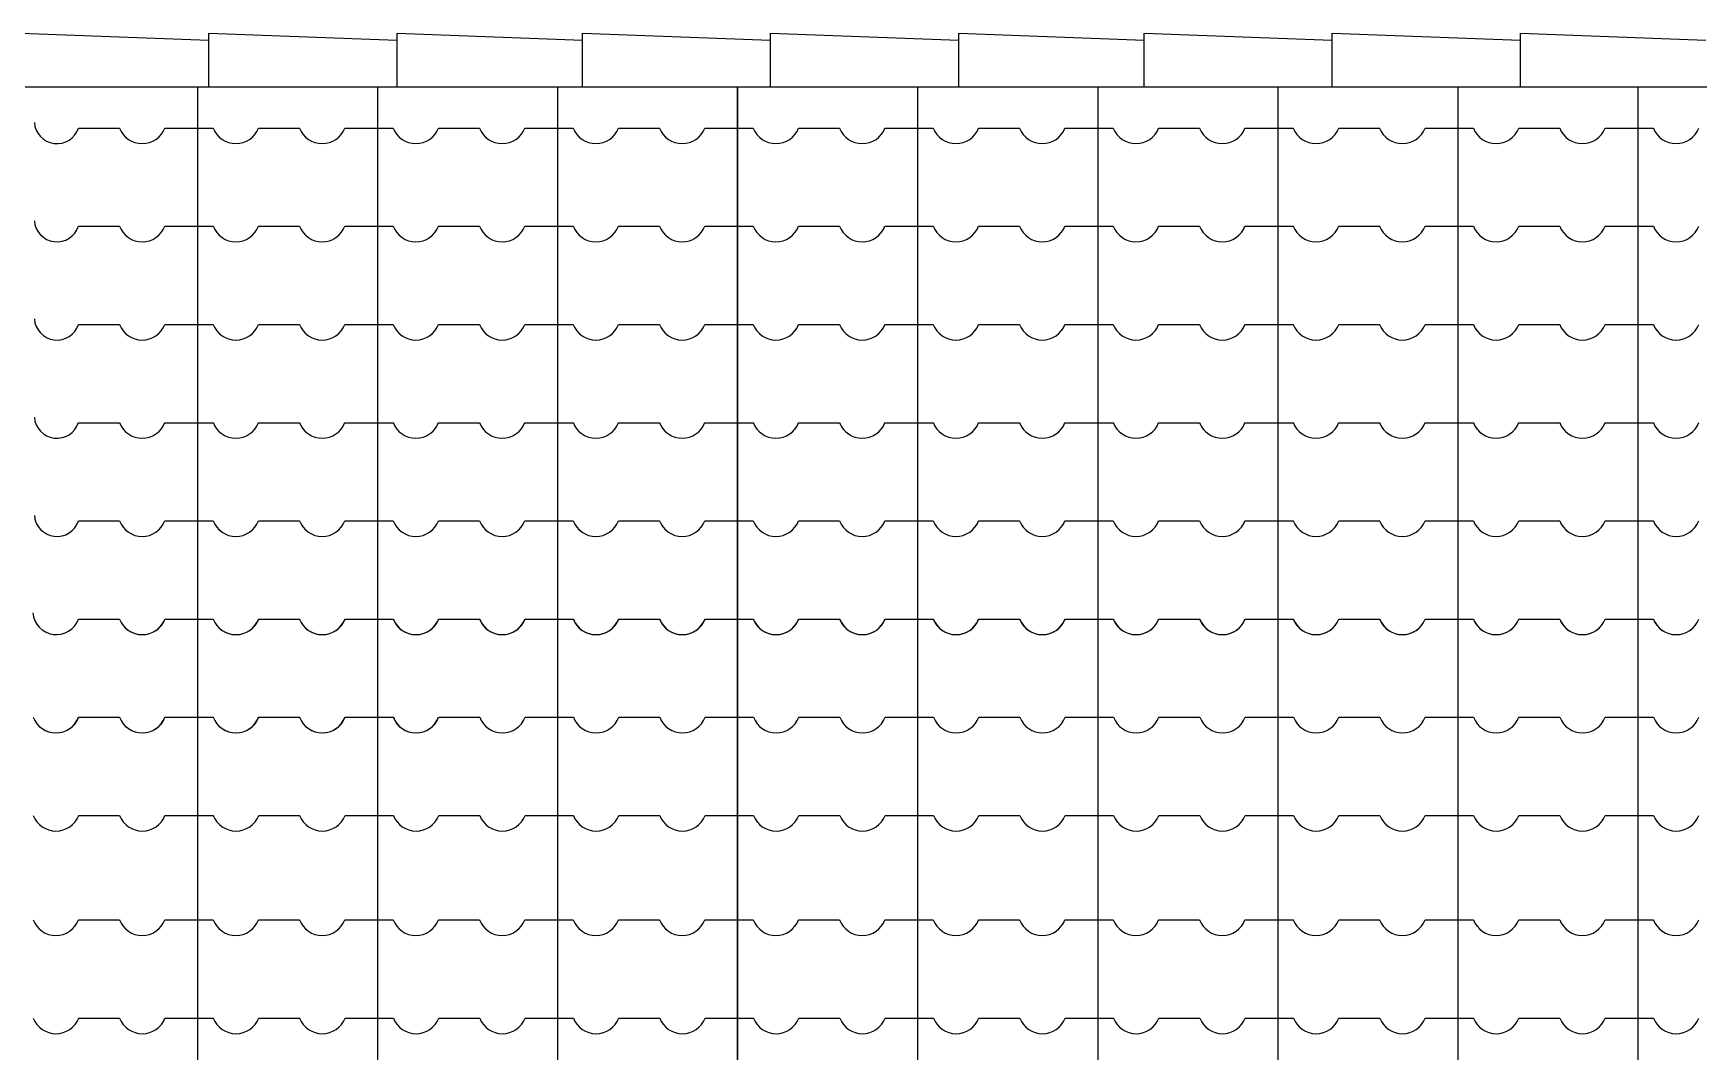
# Model space of a CAD drawing. Extents: x -29 to 75, y 16 to 65.
# Drawn here: x -13.719 to -11.683, y 56.526 to 57.77 of the extents above; entities that cross this region are included whole.
import ezdxf

# ---------------------------------------------------------------- set-up
doc = ezdxf.new("R2010")
doc.units = 0
doc.header["$MEASUREMENT"] = 0
doc.layers.add('CORTE', color=244, linetype='CONTINUOUS')
doc.layers.add('VISTAP', color=244, linetype='CONTINUOUS')

msp = doc.modelspace()

# ---------------------------------------------------------------- linework, layer by layer
at = {"layer": 'CORTE', "color": 1, "linetype": 'Continuous'}
for p, q in [((-13.5178, 57.7043), (-13.5178, 56.8144)), ((-13.5178, 57.7043), (-13.5178, 56.8144)), ((-13.2978, 57.7043), (-13.2978, 56.8144)), ((-13.0778, 57.7043), (-13.0778, 57.0544)), ((-12.8578, 57.7043), (-12.8578, 57.0544)), ((-12.6378, 57.7043), (-12.6378, 57.0544)), ((-12.4178, 57.7043), (-12.4178, 57.0544)), ((-12.1978, 57.7043), (-12.1978, 57.0544)), ((-11.9778, 57.7043), (-11.9778, 57.0544)), ((-11.7578, 57.7043), (-11.7578, 57.0544)), ((-13.6633, 57.6544), (-13.6132, 57.6544)), ((-13.5578, 57.6544), (-13.518, 57.6544)), ((-13.518, 57.6544), (-13.4987, 57.6544)), ((-13.4433, 57.6544), (-13.3932, 57.6544)), ((-13.3378, 57.6544), (-13.298, 57.6544)), ((-13.298, 57.6544), (-13.2787, 57.6544)), ((-13.2233, 57.6544), (-13.1732, 57.6544)), ((-13.1178, 57.6544), (-13.078, 57.6544)), ((-13.078, 57.6544), (-13.0587, 57.6544)), ((-13.0033, 57.6544), (-12.9532, 57.6544)), ((-12.8978, 57.6544), (-12.858, 57.6544)), ((-12.8978, 57.6544), (-12.858, 57.6544)), ((-12.8978, 57.6544), (-12.858, 57.6544)), ((-12.858, 57.6544), (-12.8387, 57.6544)), ((-12.7833, 57.6544), (-12.7332, 57.6544)), ((-12.6778, 57.6544), (-12.638, 57.6544)), ((-12.638, 57.6544), (-12.6187, 57.6544)), ((-12.5633, 57.6544), (-12.5132, 57.6544)), ((-12.4578, 57.6544), (-12.418, 57.6544)), ((-12.4578, 57.6544), (-12.418, 57.6544)), ((-12.418, 57.6544), (-12.3987, 57.6544)), ((-12.418, 57.6544), (-12.3987, 57.6544)), ((-12.3433, 57.6544), (-12.2932, 57.6544)), ((-12.2378, 57.6544), (-12.198, 57.6544)), ((-12.198, 57.6544), (-12.1787, 57.6544)), ((-12.1233, 57.6544), (-12.0732, 57.6544)), ((-12.0178, 57.6544), (-11.978, 57.6544)), ((-11.978, 57.6544), (-11.9587, 57.6544)), ((-11.9033, 57.6544), (-11.8532, 57.6544)), ((-11.7978, 57.6544), (-11.758, 57.6544)), ((-11.758, 57.6544), (-11.7387, 57.6544)), ((-13.6633, 57.5344), (-13.6132, 57.5344)), ((-13.5578, 57.5344), (-13.518, 57.5344)), ((-13.518, 57.5344), (-13.4987, 57.5344)), ((-13.4433, 57.5344), (-13.3932, 57.5344)), ((-13.3378, 57.5344), (-13.298, 57.5344)), ((-13.298, 57.5344), (-13.2787, 57.5344)), ((-13.2233, 57.5344), (-13.1732, 57.5344)), ((-13.1178, 57.5344), (-13.078, 57.5344)), ((-13.078, 57.5344), (-13.0587, 57.5344)), ((-13.0033, 57.5344), (-12.9532, 57.5344)), ((-12.8978, 57.5344), (-12.858, 57.5344)), ((-12.8978, 57.5344), (-12.858, 57.5344)), ((-12.8978, 57.5344), (-12.858, 57.5344)), ((-12.858, 57.5344), (-12.8387, 57.5344)), ((-12.7833, 57.5344), (-12.7332, 57.5344)), ((-12.6778, 57.5344), (-12.638, 57.5344)), ((-12.638, 57.5344), (-12.6187, 57.5344)), ((-12.5633, 57.5344), (-12.5132, 57.5344)), ((-12.4578, 57.5344), (-12.418, 57.5344)), ((-12.4578, 57.5344), (-12.418, 57.5344)), ((-12.418, 57.5344), (-12.3987, 57.5344)), ((-12.418, 57.5344), (-12.3987, 57.5344)), ((-12.3433, 57.5344), (-12.2932, 57.5344)), ((-12.2378, 57.5344), (-12.198, 57.5344)), ((-12.198, 57.5344), (-12.1787, 57.5344)), ((-12.1233, 57.5344), (-12.0732, 57.5344)), ((-12.0178, 57.5344), (-11.978, 57.5344)), ((-11.978, 57.5344), (-11.9587, 57.5344)), ((-11.9033, 57.5344), (-11.8532, 57.5344)), ((-11.7978, 57.5344), (-11.758, 57.5344)), ((-11.758, 57.5344), (-11.7387, 57.5344)), ((-13.6633, 57.4144), (-13.6132, 57.4144)), ((-13.5578, 57.4144), (-13.518, 57.4144)), ((-13.518, 57.4144), (-13.4987, 57.4144)), ((-13.4433, 57.4144), (-13.3932, 57.4144)), ((-13.3378, 57.4144), (-13.298, 57.4144)), ((-13.298, 57.4144), (-13.2787, 57.4144)), ((-13.2233, 57.4144), (-13.1732, 57.4144)), ((-13.1178, 57.4144), (-13.078, 57.4144)), ((-13.078, 57.4144), (-13.0587, 57.4144)), ((-13.0033, 57.4144), (-12.9532, 57.4144)), ((-12.8978, 57.4144), (-12.858, 57.4144)), ((-12.8978, 57.4144), (-12.858, 57.4144)), ((-12.8978, 57.4144), (-12.858, 57.4144)), ((-12.858, 57.4144), (-12.8387, 57.4144)), ((-12.7833, 57.4144), (-12.7332, 57.4144)), ((-12.6778, 57.4144), (-12.638, 57.4144)), ((-12.638, 57.4144), (-12.6187, 57.4144)), ((-12.5633, 57.4144), (-12.5132, 57.4144)), ((-12.4578, 57.4144), (-12.418, 57.4144)), ((-12.4578, 57.4144), (-12.418, 57.4144)), ((-12.418, 57.4144), (-12.3987, 57.4144)), ((-12.418, 57.4144), (-12.3987, 57.4144)), ((-12.3433, 57.4144), (-12.2932, 57.4144)), ((-12.2378, 57.4144), (-12.198, 57.4144)), ((-12.198, 57.4144), (-12.1787, 57.4144)), ((-12.1233, 57.4144), (-12.0732, 57.4144)), ((-12.0178, 57.4144), (-11.978, 57.4144)), ((-11.978, 57.4144), (-11.9587, 57.4144)), ((-11.9033, 57.4144), (-11.8532, 57.4144)), ((-11.7978, 57.4144), (-11.758, 57.4144)), ((-11.758, 57.4144), (-11.7387, 57.4144)), ((-13.6633, 57.2944), (-13.6132, 57.2944)), ((-13.5578, 57.2944), (-13.518, 57.2944)), ((-13.518, 57.2944), (-13.4987, 57.2944)), ((-13.4433, 57.2944), (-13.3932, 57.2944)), ((-13.3378, 57.2944), (-13.298, 57.2944)), ((-13.298, 57.2944), (-13.2787, 57.2944)), ((-13.2233, 57.2944), (-13.1732, 57.2944)), ((-13.1178, 57.2944), (-13.078, 57.2944)), ((-13.078, 57.2944), (-13.0587, 57.2944)), ((-13.0033, 57.2944), (-12.9532, 57.2944)), ((-12.8978, 57.2944), (-12.858, 57.2944)), ((-12.8978, 57.2944), (-12.858, 57.2944)), ((-12.8978, 57.2944), (-12.858, 57.2944)), ((-12.858, 57.2944), (-12.8387, 57.2944)), ((-12.7833, 57.2944), (-12.7332, 57.2944)), ((-12.6778, 57.2944), (-12.638, 57.2944)), ((-12.638, 57.2944), (-12.6187, 57.2944)), ((-12.5633, 57.2944), (-12.5132, 57.2944)), ((-12.4578, 57.2944), (-12.418, 57.2944)), ((-12.4578, 57.2944), (-12.418, 57.2944)), ((-12.418, 57.2944), (-12.3987, 57.2944)), ((-12.418, 57.2944), (-12.3987, 57.2944)), ((-12.3433, 57.2944), (-12.2932, 57.2944)), ((-12.2378, 57.2944), (-12.198, 57.2944)), ((-12.198, 57.2944), (-12.1787, 57.2944)), ((-12.1233, 57.2944), (-12.0732, 57.2944)), ((-12.0178, 57.2944), (-11.978, 57.2944)), ((-11.978, 57.2944), (-11.9587, 57.2944)), ((-11.9033, 57.2944), (-11.8532, 57.2944)), ((-11.7978, 57.2944), (-11.758, 57.2944)), ((-11.758, 57.2944), (-11.7387, 57.2944)), ((-13.6633, 57.1744), (-13.6132, 57.1744)), ((-13.5578, 57.1744), (-13.518, 57.1744)), ((-13.518, 57.1744), (-13.4987, 57.1744)), ((-13.4433, 57.1744), (-13.3932, 57.1744)), ((-13.3378, 57.1744), (-13.298, 57.1744)), ((-13.298, 57.1744), (-13.2787, 57.1744)), ((-13.2233, 57.1744), (-13.1732, 57.1744)), ((-13.1178, 57.1744), (-13.078, 57.1744)), ((-13.078, 57.1744), (-13.0587, 57.1744)), ((-13.0033, 57.1744), (-12.9532, 57.1744)), ((-12.8978, 57.1744), (-12.858, 57.1744)), ((-12.8978, 57.1744), (-12.858, 57.1744)), ((-12.8978, 57.1744), (-12.858, 57.1744)), ((-12.858, 57.1744), (-12.8387, 57.1744)), ((-12.7833, 57.1744), (-12.7332, 57.1744)), ((-12.6778, 57.1744), (-12.638, 57.1744)), ((-12.638, 57.1744), (-12.6187, 57.1744)), ((-12.5633, 57.1744), (-12.5132, 57.1744)), ((-12.4578, 57.1744), (-12.418, 57.1744)), ((-12.4578, 57.1744), (-12.418, 57.1744)), ((-12.418, 57.1744), (-12.3987, 57.1744)), ((-12.418, 57.1744), (-12.3987, 57.1744)), ((-12.3433, 57.1744), (-12.2932, 57.1744)), ((-12.2378, 57.1744), (-12.198, 57.1744)), ((-12.198, 57.1744), (-12.1787, 57.1744)), ((-12.1233, 57.1744), (-12.0732, 57.1744)), ((-12.0178, 57.1744), (-11.978, 57.1744)), ((-11.978, 57.1744), (-11.9587, 57.1744)), ((-11.9033, 57.1744), (-11.8532, 57.1744)), ((-11.7978, 57.1744), (-11.758, 57.1744)), ((-11.758, 57.1744), (-11.7387, 57.1744)), ((-13.6633, 57.0544), (-13.6132, 57.0544)), ((-13.6631, 57.0544), (-13.613, 57.0544)), ((-13.5578, 57.0544), (-13.518, 57.0544)), ((-13.5576, 57.0544), (-13.5178, 57.0544)), ((-13.518, 57.0544), (-13.4987, 57.0544)), ((-13.5178, 57.0544), (-13.5178, 56.5668)), ((-13.5178, 57.0544), (-13.4985, 57.0544)), ((-13.4433, 57.0544), (-13.3932, 57.0544)), ((-13.4431, 57.0544), (-13.393, 57.0544)), ((-13.3378, 57.0544), (-13.298, 57.0544)), ((-13.3376, 57.0544), (-13.2978, 57.0544)), ((-13.298, 57.0544), (-13.2787, 57.0544)), ((-13.2978, 57.0544), (-13.2978, 56.5668)), ((-13.2978, 57.0544), (-13.2785, 57.0544)), ((-13.2233, 57.0544), (-13.1732, 57.0544)), ((-13.2231, 57.0544), (-13.173, 57.0544)), ((-13.1178, 57.0544), (-13.078, 57.0544)), ((-13.1176, 57.0544), (-13.0778, 57.0544)), ((-13.078, 57.0544), (-13.0587, 57.0544)), ((-13.0778, 57.0544), (-13.0778, 56.5668)), ((-13.0778, 57.0544), (-13.0585, 57.0544)), ((-13.0033, 57.0544), (-12.9532, 57.0544)), ((-13.0031, 57.0544), (-12.953, 57.0544)), ((-12.8978, 57.0544), (-12.858, 57.0544)), ((-12.8978, 57.0544), (-12.8578, 57.0544)), ((-12.8978, 57.0544), (-12.858, 57.0544)), ((-12.8976, 57.0544), (-12.8578, 57.0544)), ((-12.8976, 57.0544), (-12.8578, 57.0544)), ((-12.8976, 57.0544), (-12.8578, 57.0544)), ((-12.858, 57.0544), (-12.8387, 57.0544)), ((-12.8578, 57.0544), (-12.8578, 56.5668)), ((-12.8578, 57.0544), (-12.8578, 56.5668)), ((-12.8578, 57.0544), (-12.8578, 56.5668)), ((-12.8578, 57.0544), (-12.8578, 56.6944)), ((-12.8578, 57.0544), (-12.8385, 57.0544)), ((-12.7833, 57.0544), (-12.7332, 57.0544)), ((-12.7831, 57.0544), (-12.733, 57.0544)), ((-12.6778, 57.0544), (-12.638, 57.0544)), ((-12.6776, 57.0544), (-12.6378, 57.0544)), ((-12.638, 57.0544), (-12.6187, 57.0544)), ((-12.6378, 57.0544), (-12.6378, 56.5668)), ((-12.6378, 57.0544), (-12.6185, 57.0544)), ((-12.5633, 57.0544), (-12.5132, 57.0544)), ((-12.5631, 57.0544), (-12.513, 57.0544)), ((-12.4578, 57.0544), (-12.418, 57.0544)), ((-12.4578, 57.0544), (-12.418, 57.0544)), ((-12.4576, 57.0544), (-12.4178, 57.0544)), ((-12.4576, 57.0544), (-12.4178, 57.0544)), ((-12.418, 57.0544), (-12.3987, 57.0544)), ((-12.418, 57.0544), (-12.3987, 57.0544)), ((-12.4178, 57.0544), (-12.4178, 56.5668)), ((-12.4178, 57.0544), (-12.4178, 56.5668)), ((-12.4178, 57.0544), (-12.3985, 57.0544)), ((-12.4178, 57.0544), (-12.3985, 57.0544)), ((-12.3433, 57.0544), (-12.2932, 57.0544)), ((-12.3431, 57.0544), (-12.293, 57.0544)), ((-12.2378, 57.0544), (-12.198, 57.0544)), ((-12.2376, 57.0544), (-12.1978, 57.0544)), ((-12.198, 57.0544), (-12.1787, 57.0544)), ((-12.1978, 57.0544), (-12.1978, 56.5668)), ((-12.1978, 57.0544), (-12.1785, 57.0544)), ((-12.1233, 57.0544), (-12.0732, 57.0544)), ((-12.1231, 57.0544), (-12.073, 57.0544)), ((-12.0178, 57.0544), (-11.978, 57.0544)), ((-12.0176, 57.0544), (-11.9778, 57.0544)), ((-11.978, 57.0544), (-11.9587, 57.0544)), ((-11.9778, 57.0544), (-11.9778, 56.5668)), ((-11.9778, 57.0544), (-11.9585, 57.0544)), ((-11.9033, 57.0544), (-11.8532, 57.0544)), ((-11.9031, 57.0544), (-11.853, 57.0544)), ((-11.7978, 57.0544), (-11.758, 57.0544)), ((-11.7976, 57.0544), (-11.7578, 57.0544)), ((-11.758, 57.0544), (-11.7387, 57.0544)), ((-11.7578, 57.0544), (-11.7578, 56.5668)), ((-11.7578, 57.0544), (-11.7385, 57.0544)), ((-13.6633, 56.9344), (-13.6132, 56.9344)), ((-13.6631, 56.9344), (-13.613, 56.9344)), ((-13.5578, 56.9344), (-13.518, 56.9344)), ((-13.5578, 56.9344), (-13.518, 56.9344)), ((-13.5576, 56.9344), (-13.5178, 56.9344)), ((-13.518, 56.9344), (-13.4987, 56.9344)), ((-13.518, 56.9344), (-13.4987, 56.9344)), ((-13.5178, 56.9344), (-13.4985, 56.9344)), ((-13.4433, 56.9344), (-13.3932, 56.9344)), ((-13.4431, 56.9344), (-13.393, 56.9344)), ((-13.3378, 56.9344), (-13.298, 56.9344)), ((-13.3376, 56.9344), (-13.2978, 56.9344)), ((-13.298, 56.9344), (-13.2787, 56.9344)), ((-13.2978, 56.9344), (-13.2785, 56.9344)), ((-13.2231, 56.9344), (-13.173, 56.9344)), ((-13.1176, 56.9344), (-13.0778, 56.9344)), ((-13.0778, 56.9344), (-13.0585, 56.9344)), ((-13.0031, 56.9344), (-12.953, 56.9344)), ((-12.8976, 56.9344), (-12.8578, 56.9344)), ((-12.8976, 56.9344), (-12.8578, 56.9344)), ((-12.8578, 56.9344), (-12.8385, 56.9344)), ((-12.7831, 56.9344), (-12.733, 56.9344)), ((-12.6776, 56.9344), (-12.6378, 56.9344)), ((-12.6378, 56.9344), (-12.6185, 56.9344)), ((-12.5631, 56.9344), (-12.513, 56.9344)), ((-12.4576, 56.9344), (-12.4178, 56.9344)), ((-12.4576, 56.9344), (-12.4178, 56.9344)), ((-12.4178, 56.9344), (-12.3985, 56.9344)), ((-12.4178, 56.9344), (-12.3985, 56.9344)), ((-12.3431, 56.9344), (-12.293, 56.9344)), ((-12.2376, 56.9344), (-12.1978, 56.9344)), ((-12.1978, 56.9344), (-12.1785, 56.9344)), ((-12.1231, 56.9344), (-12.073, 56.9344)), ((-12.0176, 56.9344), (-11.9778, 56.9344)), ((-11.9778, 56.9344), (-11.9585, 56.9344)), ((-11.9031, 56.9344), (-11.853, 56.9344)), ((-11.7976, 56.9344), (-11.7578, 56.9344)), ((-11.7578, 56.9344), (-11.7385, 56.9344)), ((-13.6631, 56.8144), (-13.613, 56.8144)), ((-13.6631, 56.8144), (-13.613, 56.8144)), ((-13.6631, 56.8144), (-13.613, 56.8144)), ((-13.5576, 56.8144), (-13.5178, 56.8144)), ((-13.5576, 56.8144), (-13.5178, 56.8144)), ((-13.5576, 56.8144), (-13.5178, 56.8144)), ((-13.5576, 56.8144), (-13.5178, 56.8144)), ((-13.5576, 56.8144), (-13.5178, 56.8144)), ((-13.5178, 56.8144), (-13.4985, 56.8144)), ((-13.5178, 56.8144), (-13.4985, 56.8144)), ((-13.5178, 56.8144), (-13.4985, 56.8144)), ((-13.5178, 56.8144), (-13.4985, 56.8144)), ((-13.5178, 56.8144), (-13.4985, 56.8144)), ((-13.4431, 56.8144), (-13.393, 56.8144)), ((-13.4431, 56.8144), (-13.393, 56.8144)), ((-13.4431, 56.8144), (-13.393, 56.8144)), ((-13.3376, 56.8144), (-13.2978, 56.8144)), ((-13.3376, 56.8144), (-13.2978, 56.8144)), ((-13.3376, 56.8144), (-13.2978, 56.8144)), ((-13.2978, 56.8144), (-13.2785, 56.8144)), ((-13.2978, 56.8144), (-13.2785, 56.8144)), ((-13.2978, 56.8144), (-13.2785, 56.8144)), ((-13.2231, 56.8144), (-13.173, 56.8144)), ((-13.1176, 56.8144), (-13.0778, 56.8144)), ((-13.0778, 56.8144), (-13.0585, 56.8144)), ((-13.0031, 56.8144), (-12.953, 56.8144)), ((-12.8976, 56.8144), (-12.8578, 56.8144)), ((-12.8976, 56.8144), (-12.8578, 56.8144)), ((-12.8578, 56.8144), (-12.8385, 56.8144)), ((-12.7831, 56.8144), (-12.733, 56.8144)), ((-12.6776, 56.8144), (-12.6378, 56.8144)), ((-12.6378, 56.8144), (-12.6185, 56.8144)), ((-12.5631, 56.8144), (-12.513, 56.8144)), ((-12.4576, 56.8144), (-12.4178, 56.8144)), ((-12.4576, 56.8144), (-12.4178, 56.8144)), ((-12.4178, 56.8144), (-12.3985, 56.8144)), ((-12.4178, 56.8144), (-12.3985, 56.8144)), ((-12.3431, 56.8144), (-12.293, 56.8144)), ((-12.2376, 56.8144), (-12.1978, 56.8144)), ((-12.1978, 56.8144), (-12.1785, 56.8144)), ((-12.1231, 56.8144), (-12.073, 56.8144)), ((-12.0176, 56.8144), (-11.9778, 56.8144)), ((-11.9778, 56.8144), (-11.9585, 56.8144)), ((-11.9031, 56.8144), (-11.853, 56.8144)), ((-11.7976, 56.8144), (-11.7578, 56.8144)), ((-11.7578, 56.8144), (-11.7385, 56.8144)), ((-13.5178, 56.8004), (-13.5178, 56.0792)), ((-13.2978, 56.7987), (-13.2978, 56.0792)), ((-11.9778, 56.8004), (-11.9778, 56.0792)), ((-11.7578, 56.7987), (-11.7578, 56.0792)), ((-13.6633, 56.6868), (-13.6132, 56.6868)), ((-13.5578, 56.6868), (-13.518, 56.6868)), ((-13.518, 56.6868), (-13.4987, 56.6868)), ((-13.4433, 56.6868), (-13.3932, 56.6868)), ((-13.3378, 56.6868), (-13.298, 56.6868)), ((-13.298, 56.6868), (-13.2787, 56.6868)), ((-13.2233, 56.6868), (-13.1732, 56.6868)), ((-13.1178, 56.6868), (-13.078, 56.6868)), ((-13.078, 56.6868), (-13.0587, 56.6868)), ((-13.0778, 56.6887), (-13.0778, 56.0792)), ((-13.0033, 56.6868), (-12.9532, 56.6868)), ((-12.8978, 56.6868), (-12.858, 56.6868)), ((-12.8978, 56.6868), (-12.858, 56.6868)), ((-12.858, 56.6868), (-12.8387, 56.6868)), ((-12.7833, 56.6868), (-12.7332, 56.6868)), ((-12.6778, 56.6868), (-12.638, 56.6868)), ((-12.638, 56.6868), (-12.6187, 56.6868)), ((-12.6378, 56.6923), (-12.6378, 56.0792)), ((-12.5633, 56.6868), (-12.5132, 56.6868)), ((-12.4578, 56.6868), (-12.418, 56.6868)), ((-12.4578, 56.6868), (-12.418, 56.6868)), ((-12.418, 56.6868), (-12.3987, 56.6868)), ((-12.418, 56.6868), (-12.3987, 56.6868)), ((-12.3433, 56.6868), (-12.2932, 56.6868)), ((-12.2378, 56.6868), (-12.198, 56.6868)), ((-12.198, 56.6868), (-12.1787, 56.6868)), ((-12.1978, 56.6923), (-12.1978, 56.0792)), ((-12.1233, 56.6868), (-12.0732, 56.6868)), ((-12.0178, 56.6868), (-11.978, 56.6868)), ((-11.978, 56.6868), (-11.9587, 56.6868)), ((-11.9033, 56.6868), (-11.8532, 56.6868)), ((-11.7978, 56.6868), (-11.758, 56.6868)), ((-11.758, 56.6868), (-11.7387, 56.6868)), ((-12.8578, 56.5841), (-12.8578, 56.0792)), ((-12.8578, 56.5789), (-12.8578, 56.2068)), ((-12.4178, 56.5841), (-12.4178, 56.0792)), ((-13.6631, 56.5668), (-13.613, 56.5668)), ((-13.6631, 56.5668), (-13.613, 56.5668)), ((-13.5576, 56.5668), (-13.5178, 56.5668)), ((-13.5576, 56.5668), (-13.5178, 56.5668)), ((-13.5178, 56.5668), (-13.4985, 56.5668)), ((-13.5178, 56.5668), (-13.4985, 56.5668)), ((-13.4431, 56.5668), (-13.393, 56.5668)), ((-13.4431, 56.5668), (-13.393, 56.5668)), ((-13.3376, 56.5668), (-13.2978, 56.5668)), ((-13.3376, 56.5668), (-13.2978, 56.5668)), ((-13.2978, 56.5668), (-13.2785, 56.5668)), ((-13.2978, 56.5668), (-13.2785, 56.5668)), ((-13.2231, 56.5668), (-13.173, 56.5668)), ((-13.2231, 56.5668), (-13.173, 56.5668)), ((-13.1176, 56.5668), (-13.0778, 56.5668)), ((-13.1176, 56.5668), (-13.0778, 56.5668)), ((-13.0778, 56.5668), (-13.0585, 56.5668)), ((-13.0778, 56.5668), (-13.0585, 56.5668)), ((-13.0031, 56.5668), (-12.953, 56.5668)), ((-13.0031, 56.5668), (-12.953, 56.5668)), ((-12.8976, 56.5668), (-12.8578, 56.5668)), ((-12.8976, 56.5668), (-12.8578, 56.5668)), ((-12.8976, 56.5668), (-12.8578, 56.5668)), ((-12.8976, 56.5668), (-12.8578, 56.5668)), ((-12.8976, 56.5668), (-12.8578, 56.5668)), ((-12.8976, 56.5668), (-12.8578, 56.5668)), ((-12.8578, 56.5668), (-12.8578, 56.0792)), ((-12.8578, 56.5668), (-12.8385, 56.5668)), ((-12.8578, 56.5668), (-12.8385, 56.5668)), ((-12.7831, 56.5668), (-12.733, 56.5668)), ((-12.7831, 56.5668), (-12.733, 56.5668)), ((-12.6776, 56.5668), (-12.6378, 56.5668)), ((-12.6776, 56.5668), (-12.6378, 56.5668)), ((-12.6378, 56.5668), (-12.6185, 56.5668)), ((-12.6378, 56.5668), (-12.6185, 56.5668)), ((-12.5631, 56.5668), (-12.513, 56.5668)), ((-12.5631, 56.5668), (-12.513, 56.5668)), ((-12.4576, 56.5668), (-12.4178, 56.5668)), ((-12.4576, 56.5668), (-12.4178, 56.5668)), ((-12.4576, 56.5668), (-12.4178, 56.5668)), ((-12.4576, 56.5668), (-12.4178, 56.5668)), ((-12.4178, 56.5668), (-12.3985, 56.5668)), ((-12.4178, 56.5668), (-12.3985, 56.5668)), ((-12.4178, 56.5668), (-12.3985, 56.5668)), ((-12.4178, 56.5668), (-12.3985, 56.5668)), ((-12.3431, 56.5668), (-12.293, 56.5668)), ((-12.3431, 56.5668), (-12.293, 56.5668)), ((-12.2376, 56.5668), (-12.1978, 56.5668)), ((-12.2376, 56.5668), (-12.1978, 56.5668)), ((-12.1978, 56.5668), (-12.1785, 56.5668)), ((-12.1978, 56.5668), (-12.1785, 56.5668)), ((-12.1231, 56.5668), (-12.073, 56.5668)), ((-12.1231, 56.5668), (-12.073, 56.5668)), ((-12.0176, 56.5668), (-11.9778, 56.5668)), ((-12.0176, 56.5668), (-11.9778, 56.5668)), ((-11.9778, 56.5668), (-11.9585, 56.5668)), ((-11.9778, 56.5668), (-11.9585, 56.5668)), ((-11.9031, 56.5668), (-11.853, 56.5668)), ((-11.9031, 56.5668), (-11.853, 56.5668)), ((-11.7976, 56.5668), (-11.7578, 56.5668)), ((-11.7976, 56.5668), (-11.7578, 56.5668)), ((-11.7578, 56.5668), (-11.7385, 56.5668)), ((-11.7578, 56.5668), (-11.7385, 56.5668))]:
    msp.add_line(p, q, dxfattribs=at)
for centre, radius, start, end in [((-13.6896, 57.6631), 0.0277, 184.0528, 341.8558), ((-13.5855, 57.6651), 0.0297, 201.0517, 338.9483), ((-13.471, 57.6651), 0.0297, 201.0517, 338.9483), ((-13.3655, 57.6651), 0.0297, 201.0517, 338.9483), ((-13.251, 57.6651), 0.0297, 201.0517, 338.9483), ((-13.1455, 57.6651), 0.0297, 201.0517, 338.9483), ((-13.031, 57.6651), 0.0297, 201.0517, 338.9483), ((-12.9255, 57.6651), 0.0297, 201.0517, 338.9483), ((-12.811, 57.6651), 0.0297, 201.0517, 338.9483), ((-12.7055, 57.6651), 0.0297, 201.0517, 338.9483), ((-12.591, 57.6651), 0.0297, 201.0517, 338.9483), ((-12.4855, 57.6651), 0.0297, 201.0517, 338.9483), ((-12.371, 57.6651), 0.0297, 201.0517, 338.9483), ((-12.371, 57.6651), 0.0297, 201.0517, 338.9483), ((-12.2655, 57.6651), 0.0297, 201.0517, 338.9483), ((-12.151, 57.6651), 0.0297, 201.0517, 338.9483), ((-12.0455, 57.6651), 0.0297, 201.0517, 338.9483), ((-11.931, 57.6651), 0.0297, 201.0517, 338.9483), ((-11.8255, 57.6651), 0.0297, 201.0517, 338.9483), ((-11.711, 57.6651), 0.0297, 201.0517, 338.9483), ((-13.6896, 57.5431), 0.0277, 184.0528, 341.8558), ((-13.5855, 57.5451), 0.0297, 201.0517, 338.9483), ((-13.471, 57.5451), 0.0297, 201.0517, 338.9483), ((-13.3655, 57.5451), 0.0297, 201.0517, 338.9483), ((-13.251, 57.5451), 0.0297, 201.0517, 338.9483), ((-13.1455, 57.5451), 0.0297, 201.0517, 338.9483), ((-13.031, 57.5451), 0.0297, 201.0517, 338.9483), ((-12.9255, 57.5451), 0.0297, 201.0517, 338.9483), ((-12.811, 57.5451), 0.0297, 201.0517, 338.9483), ((-12.7055, 57.5451), 0.0297, 201.0517, 338.9483), ((-12.591, 57.5451), 0.0297, 201.0517, 338.9483), ((-12.4855, 57.5451), 0.0297, 201.0517, 338.9483), ((-12.371, 57.5451), 0.0297, 201.0517, 338.9483), ((-12.371, 57.5451), 0.0297, 201.0517, 338.9483), ((-12.2655, 57.5451), 0.0297, 201.0517, 338.9483), ((-12.151, 57.5451), 0.0297, 201.0517, 338.9483), ((-12.0455, 57.5451), 0.0297, 201.0517, 338.9483), ((-11.931, 57.5451), 0.0297, 201.0517, 338.9483), ((-11.8255, 57.5451), 0.0297, 201.0517, 338.9483), ((-11.711, 57.5451), 0.0297, 201.0517, 338.9483), ((-13.6896, 57.4231), 0.0277, 184.0528, 341.8558), ((-13.5855, 57.4251), 0.0297, 201.0517, 338.9483), ((-13.471, 57.4251), 0.0297, 201.0517, 338.9483), ((-13.3655, 57.4251), 0.0297, 201.0517, 338.9483), ((-13.251, 57.4251), 0.0297, 201.0517, 338.9483), ((-13.1455, 57.4251), 0.0297, 201.0517, 338.9483), ((-13.031, 57.4251), 0.0297, 201.0517, 338.9483), ((-12.9255, 57.4251), 0.0297, 201.0517, 338.9483), ((-12.811, 57.4251), 0.0297, 201.0517, 338.9483), ((-12.7055, 57.4251), 0.0297, 201.0517, 338.9483), ((-12.591, 57.4251), 0.0297, 201.0517, 338.9483), ((-12.4855, 57.4251), 0.0297, 201.0517, 338.9483), ((-12.371, 57.4251), 0.0297, 201.0517, 338.9483), ((-12.371, 57.4251), 0.0297, 201.0517, 338.9483), ((-12.2655, 57.4251), 0.0297, 201.0517, 338.9483), ((-12.151, 57.4251), 0.0297, 201.0517, 338.9483), ((-12.0455, 57.4251), 0.0297, 201.0517, 338.9483), ((-11.931, 57.4251), 0.0297, 201.0517, 338.9483), ((-11.8255, 57.4251), 0.0297, 201.0517, 338.9483), ((-11.711, 57.4251), 0.0297, 201.0517, 338.9483), ((-13.6896, 57.3031), 0.0277, 184.0528, 341.8558), ((-13.5855, 57.3051), 0.0297, 201.0517, 338.9483), ((-13.471, 57.3051), 0.0297, 201.0517, 338.9483), ((-13.3655, 57.3051), 0.0297, 201.0517, 338.9483), ((-13.251, 57.3051), 0.0297, 201.0517, 338.9483), ((-13.1455, 57.3051), 0.0297, 201.0517, 338.9483), ((-13.031, 57.3051), 0.0297, 201.0517, 338.9483), ((-12.9255, 57.3051), 0.0297, 201.0517, 338.9483), ((-12.811, 57.3051), 0.0297, 201.0517, 338.9483), ((-12.7055, 57.3051), 0.0297, 201.0517, 338.9483), ((-12.591, 57.3051), 0.0297, 201.0517, 338.9483), ((-12.4855, 57.3051), 0.0297, 201.0517, 338.9483), ((-12.371, 57.3051), 0.0297, 201.0517, 338.9483), ((-12.371, 57.3051), 0.0297, 201.0517, 338.9483), ((-12.2655, 57.3051), 0.0297, 201.0517, 338.9483), ((-12.151, 57.3051), 0.0297, 201.0517, 338.9483), ((-12.0455, 57.3051), 0.0297, 201.0517, 338.9483), ((-11.931, 57.3051), 0.0297, 201.0517, 338.9483), ((-11.8255, 57.3051), 0.0297, 201.0517, 338.9483), ((-11.711, 57.3051), 0.0297, 201.0517, 338.9483), ((-13.6896, 57.1831), 0.0277, 184.0528, 341.8558), ((-13.5855, 57.1851), 0.0297, 201.0517, 338.9483), ((-13.471, 57.1851), 0.0297, 201.0517, 338.9483), ((-13.3655, 57.1851), 0.0297, 201.0517, 338.9483), ((-13.251, 57.1851), 0.0297, 201.0517, 338.9483), ((-13.1455, 57.1851), 0.0297, 201.0517, 338.9483), ((-13.031, 57.1851), 0.0297, 201.0517, 338.9483), ((-12.9255, 57.1851), 0.0297, 201.0517, 338.9483), ((-12.811, 57.1851), 0.0297, 201.0517, 338.9483), ((-12.7055, 57.1851), 0.0297, 201.0517, 338.9483), ((-12.591, 57.1851), 0.0297, 201.0517, 338.9483), ((-12.4855, 57.1851), 0.0297, 201.0517, 338.9483), ((-12.371, 57.1851), 0.0297, 201.0517, 338.9483), ((-12.371, 57.1851), 0.0297, 201.0517, 338.9483), ((-12.2655, 57.1851), 0.0297, 201.0517, 338.9483), ((-12.151, 57.1851), 0.0297, 201.0517, 338.9483), ((-12.0455, 57.1851), 0.0297, 201.0517, 338.9483), ((-11.931, 57.1851), 0.0297, 201.0517, 338.9483), ((-11.8255, 57.1851), 0.0297, 201.0517, 338.9483), ((-11.711, 57.1851), 0.0297, 201.0517, 338.9483), ((-13.6903, 57.0644), 0.0289, 184.6744, 339.9327), ((-13.5855, 57.0651), 0.0297, 201.0517, 338.9483), ((-13.5853, 57.0651), 0.0297, 201.0517, 338.9483), ((-13.471, 57.0651), 0.0297, 201.0517, 338.9483), ((-13.4708, 57.0651), 0.0297, 201.0517, 338.9483), ((-13.3655, 57.0651), 0.0297, 201.0517, 338.9483), ((-13.3653, 57.0651), 0.0297, 201.0517, 338.9483), ((-13.251, 57.0651), 0.0297, 201.0517, 338.9483), ((-13.2508, 57.0651), 0.0297, 201.0517, 338.9483), ((-13.1455, 57.0651), 0.0297, 201.0517, 338.9483), ((-13.1453, 57.0651), 0.0297, 201.0517, 338.9483), ((-13.031, 57.0651), 0.0297, 201.0517, 338.9483), ((-13.0308, 57.0651), 0.0297, 201.0517, 338.9483), ((-12.9255, 57.0651), 0.0297, 201.0517, 338.9483), ((-12.9253, 57.0651), 0.0297, 201.0517, 338.9483), ((-12.811, 57.0651), 0.0297, 201.0517, 338.9483), ((-12.8108, 57.0651), 0.0297, 201.0517, 338.9483), ((-12.7055, 57.0651), 0.0297, 201.0517, 338.9483), ((-12.7053, 57.0651), 0.0297, 201.0517, 338.9483), ((-12.591, 57.0651), 0.0297, 201.0517, 338.9483), ((-12.5908, 57.0651), 0.0297, 201.0517, 338.9483), ((-12.4855, 57.0651), 0.0297, 201.0517, 338.9483), ((-12.4853, 57.0651), 0.0297, 201.0517, 338.9483), ((-12.371, 57.0651), 0.0297, 201.0517, 338.9483), ((-12.371, 57.0651), 0.0297, 201.0517, 338.9483), ((-12.3708, 57.0651), 0.0297, 201.0517, 338.9483), ((-12.3708, 57.0651), 0.0297, 201.0517, 338.9483), ((-12.2655, 57.0651), 0.0297, 201.0517, 338.9483), ((-12.2653, 57.0651), 0.0297, 201.0517, 338.9483), ((-12.151, 57.0651), 0.0297, 201.0517, 338.9483), ((-12.1508, 57.0651), 0.0297, 201.0517, 338.9483), ((-12.0455, 57.0651), 0.0297, 201.0517, 338.9483), ((-12.0453, 57.0651), 0.0297, 201.0517, 338.9483), ((-11.931, 57.0651), 0.0297, 201.0517, 338.9483), ((-11.9308, 57.0651), 0.0297, 201.0517, 338.9483), ((-11.8255, 57.0651), 0.0297, 201.0517, 338.9483), ((-11.8253, 57.0651), 0.0297, 201.0517, 338.9483), ((-11.711, 57.0651), 0.0297, 201.0517, 338.9483), ((-11.7108, 57.0651), 0.0297, 201.0517, 338.9483), ((-13.691, 56.9451), 0.0297, 201.0517, 338.9483), ((-13.6908, 56.9451), 0.0297, 201.0517, 338.9483), ((-13.5855, 56.9451), 0.0297, 201.0517, 338.9483), ((-13.5853, 56.9451), 0.0297, 201.0517, 338.9483), ((-13.471, 56.9451), 0.0297, 201.0517, 338.9483), ((-13.471, 56.9451), 0.0297, 201.0517, 338.9483), ((-13.4708, 56.9451), 0.0297, 201.0517, 338.9483), ((-13.3655, 56.9451), 0.0297, 201.0517, 338.9483), ((-13.3653, 56.9451), 0.0297, 201.0517, 338.9483), ((-13.251, 56.9451), 0.0297, 201.0517, 338.9483), ((-13.2508, 56.9451), 0.0297, 201.0517, 338.9483), ((-13.1453, 56.9451), 0.0297, 201.0517, 338.9483), ((-13.0308, 56.9451), 0.0297, 201.0517, 338.9483), ((-12.9253, 56.9451), 0.0297, 201.0517, 338.9483), ((-12.8108, 56.9451), 0.0297, 201.0517, 338.9483), ((-12.7053, 56.9451), 0.0297, 201.0517, 338.9483), ((-12.5908, 56.9451), 0.0297, 201.0517, 338.9483), ((-12.4853, 56.9451), 0.0297, 201.0517, 338.9483), ((-12.3708, 56.9451), 0.0297, 201.0517, 338.9483), ((-12.3708, 56.9451), 0.0297, 201.0517, 338.9483), ((-12.2653, 56.9451), 0.0297, 201.0517, 338.9483), ((-12.1508, 56.9451), 0.0297, 201.0517, 338.9483), ((-12.0453, 56.9451), 0.0297, 201.0517, 338.9483), ((-11.9308, 56.9451), 0.0297, 201.0517, 338.9483), ((-11.8253, 56.9451), 0.0297, 201.0517, 338.9483), ((-11.7108, 56.9451), 0.0297, 201.0517, 338.9483), ((-13.6908, 56.8251), 0.0297, 201.0517, 338.9483), ((-13.6908, 56.8251), 0.0297, 201.0517, 338.9483), ((-13.6908, 56.8251), 0.0297, 201.0517, 338.9483), ((-13.5853, 56.8251), 0.0297, 201.0517, 338.9483), ((-13.5853, 56.8251), 0.0297, 201.0517, 338.9483), ((-13.5853, 56.8251), 0.0297, 201.0517, 338.9483), ((-13.4708, 56.8251), 0.0297, 201.0517, 338.9483), ((-13.4708, 56.8251), 0.0297, 201.0517, 338.9483), ((-13.4708, 56.8251), 0.0297, 201.0517, 338.9483), ((-13.4708, 56.8251), 0.0297, 201.0517, 338.9483), ((-13.4708, 56.8251), 0.0297, 201.0517, 338.9483), ((-13.3653, 56.8251), 0.0297, 201.0517, 338.9483), ((-13.3653, 56.8251), 0.0297, 201.0517, 338.9483), ((-13.3653, 56.8251), 0.0297, 201.0517, 338.9483), ((-13.2508, 56.8251), 0.0297, 201.0517, 338.9483), ((-13.2508, 56.8251), 0.0297, 201.0517, 338.9483), ((-13.2508, 56.8251), 0.0297, 201.0517, 338.9483), ((-13.1453, 56.8251), 0.0297, 201.0517, 338.9483), ((-13.0308, 56.8251), 0.0297, 201.0517, 338.9483), ((-12.9253, 56.8251), 0.0297, 201.0517, 338.9483), ((-12.8108, 56.8251), 0.0297, 201.0517, 338.9483), ((-12.7053, 56.8251), 0.0297, 201.0517, 338.9483), ((-12.5908, 56.8251), 0.0297, 201.0517, 338.9483), ((-12.4853, 56.8251), 0.0297, 201.0517, 338.9483), ((-12.3708, 56.8251), 0.0297, 201.0517, 338.9483), ((-12.3708, 56.8251), 0.0297, 201.0517, 338.9483), ((-12.2653, 56.8251), 0.0297, 201.0517, 338.9483), ((-12.1508, 56.8251), 0.0297, 201.0517, 338.9483), ((-12.0453, 56.8251), 0.0297, 201.0517, 338.9483), ((-11.9308, 56.8251), 0.0297, 201.0517, 338.9483), ((-11.8253, 56.8251), 0.0297, 201.0517, 338.9483), ((-11.7108, 56.8251), 0.0297, 201.0517, 338.9483), ((-13.691, 56.6975), 0.0297, 201.0517, 338.9483), ((-13.5855, 56.6975), 0.0297, 201.0517, 338.9483), ((-13.471, 56.6975), 0.0297, 201.0517, 338.9483), ((-13.3655, 56.6975), 0.0297, 201.0517, 338.9483), ((-13.251, 56.6975), 0.0297, 201.0517, 338.9483), ((-13.1455, 56.6975), 0.0297, 201.0517, 338.9483), ((-13.031, 56.6975), 0.0297, 201.0517, 338.9483), ((-12.9255, 56.6975), 0.0297, 201.0517, 338.9483), ((-12.811, 56.6975), 0.0297, 201.0517, 338.9483), ((-12.7055, 56.6975), 0.0297, 201.0517, 338.9483), ((-12.591, 56.6975), 0.0297, 201.0517, 338.9483), ((-12.4855, 56.6975), 0.0297, 201.0517, 338.9483), ((-12.371, 56.6975), 0.0297, 201.0517, 338.9483), ((-12.371, 56.6975), 0.0297, 201.0517, 338.9483), ((-12.2655, 56.6975), 0.0297, 201.0517, 338.9483), ((-12.151, 56.6975), 0.0297, 201.0517, 338.9483), ((-12.0455, 56.6975), 0.0297, 201.0517, 338.9483), ((-11.931, 56.6975), 0.0297, 201.0517, 338.9483), ((-11.8255, 56.6975), 0.0297, 201.0517, 338.9483), ((-11.711, 56.6975), 0.0297, 201.0517, 338.9483), ((-13.6908, 56.5775), 0.0297, 201.0517, 338.9483), ((-13.6908, 56.5775), 0.0297, 201.0517, 338.9483), ((-13.5853, 56.5775), 0.0297, 201.0517, 338.9483), ((-13.5853, 56.5775), 0.0297, 201.0517, 338.9483), ((-13.4708, 56.5775), 0.0297, 201.0517, 338.9483), ((-13.4708, 56.5775), 0.0297, 201.0517, 338.9483), ((-13.3653, 56.5775), 0.0297, 201.0517, 338.9483), ((-13.3653, 56.5775), 0.0297, 201.0517, 338.9483), ((-13.2508, 56.5775), 0.0297, 201.0517, 338.9483), ((-13.2508, 56.5775), 0.0297, 201.0517, 338.9483), ((-13.1453, 56.5775), 0.0297, 201.0517, 338.9483), ((-13.1453, 56.5775), 0.0297, 201.0517, 338.9483), ((-13.0308, 56.5775), 0.0297, 201.0517, 338.9483), ((-13.0308, 56.5775), 0.0297, 201.0517, 338.9483), ((-12.9253, 56.5775), 0.0297, 201.0517, 338.9483), ((-12.9253, 56.5775), 0.0297, 201.0517, 338.9483), ((-12.8108, 56.5775), 0.0297, 201.0517, 338.9483), ((-12.8108, 56.5775), 0.0297, 201.0517, 338.9483), ((-12.7053, 56.5775), 0.0297, 201.0517, 338.9483), ((-12.7053, 56.5775), 0.0297, 201.0517, 338.9483), ((-12.5908, 56.5775), 0.0297, 201.0517, 338.9483), ((-12.5908, 56.5775), 0.0297, 201.0517, 338.9483), ((-12.4853, 56.5775), 0.0297, 201.0517, 338.9483), ((-12.4853, 56.5775), 0.0297, 201.0517, 338.9483), ((-12.3708, 56.5775), 0.0297, 201.0517, 338.9483), ((-12.3708, 56.5775), 0.0297, 201.0517, 338.9483), ((-12.3708, 56.5775), 0.0297, 201.0517, 338.9483), ((-12.3708, 56.5775), 0.0297, 201.0517, 338.9483), ((-12.2653, 56.5775), 0.0297, 201.0517, 338.9483), ((-12.2653, 56.5775), 0.0297, 201.0517, 338.9483), ((-12.1508, 56.5775), 0.0297, 201.0517, 338.9483), ((-12.1508, 56.5775), 0.0297, 201.0517, 338.9483), ((-12.0453, 56.5775), 0.0297, 201.0517, 338.9483), ((-12.0453, 56.5775), 0.0297, 201.0517, 338.9483), ((-11.9308, 56.5775), 0.0297, 201.0517, 338.9483), ((-11.9308, 56.5775), 0.0297, 201.0517, 338.9483), ((-11.8253, 56.5775), 0.0297, 201.0517, 338.9483), ((-11.8253, 56.5775), 0.0297, 201.0517, 338.9483), ((-11.7108, 56.5775), 0.0297, 201.0517, 338.9483), ((-11.7108, 56.5775), 0.0297, 201.0517, 338.9483)]:
    msp.add_arc(centre, radius, start, end, dxfattribs=at)
at = {"layer": 'VISTAP', "color": 1, "linetype": 'Continuous'}
for p, q in [((-13.7339, 57.7702), (-13.5039, 57.7619)), ((-13.5039, 57.7702), (-13.2739, 57.7619)), ((-13.5039, 57.7043), (-13.5039, 57.7702)), ((-13.2739, 57.7702), (-13.0475, 57.762)), ((-13.2739, 57.7043), (-13.2739, 57.7702)), ((-13.0475, 57.7702), (-12.8175, 57.7619)), ((-13.0475, 57.7043), (-13.0475, 57.7702)), ((-12.8175, 57.7702), (-12.5875, 57.7619)), ((-12.8175, 57.7043), (-12.8175, 57.7702)), ((-12.5875, 57.7702), (-12.3611, 57.762)), ((-12.5875, 57.7043), (-12.5875, 57.7702)), ((-12.3611, 57.7702), (-12.1311, 57.7619)), ((-12.3611, 57.7043), (-12.3611, 57.7702)), ((-12.1311, 57.7702), (-11.9011, 57.7619)), ((-12.1311, 57.7043), (-12.1311, 57.7702)), ((-11.9011, 57.7702), (-11.6747, 57.762)), ((-11.9011, 57.7043), (-11.9011, 57.7702)), ((-11.861, 57.7043), (-17.6837, 57.7043)), ((-12.8578, 57.0544), (-12.8578, 57.7043)), ((-11.631, 57.7043), (-11.9011, 57.7043)), ((-12.8578, 56.5668), (-12.8578, 57.0544)), ((-12.8578, 56.0792), (-12.8578, 56.5668))]:
    msp.add_line(p, q, dxfattribs=at)

doc.saveas('drawing.dxf')
